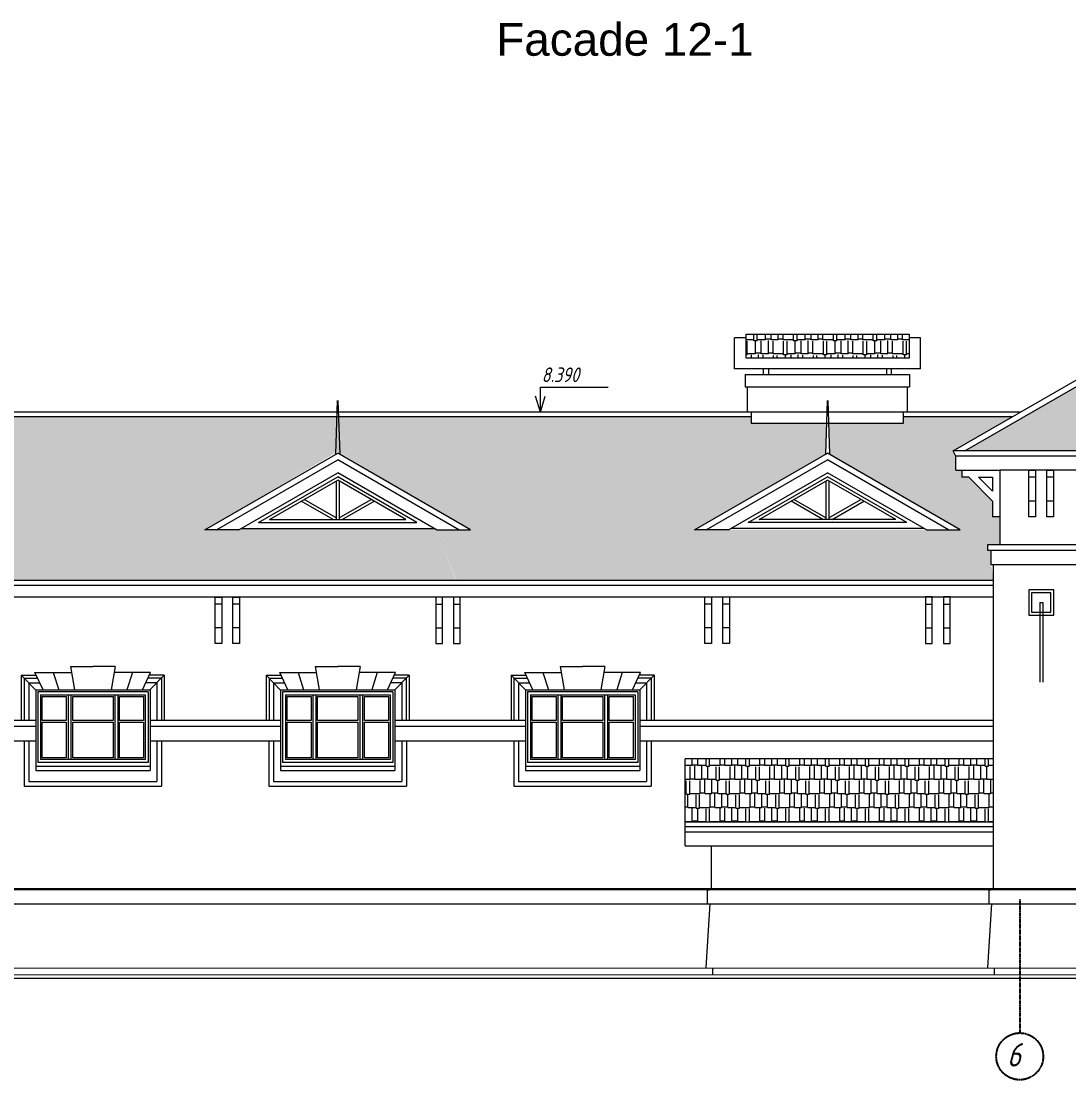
# Model space of a CAD drawing. Header units: millimetres. Extents: x 74752 to 193506, y -83124 to -13126.
# Drawn here: x 95484 to 113363, y -52134 to -34066 of the extents above; entities that cross this region are included whole.
import ezdxf

# ---------------------------------------------------------------- set-up
doc = ezdxf.new("R2010")
doc.units = ezdxf.units.MM
doc.linetypes.add('CENTER2', pattern=[1.125, 0.75, -0.125, 0.125, -0.125])
for name, color, linetype in [('axis', 40, 'CENTER2'), ('txt', 250, 'Continuous'), ('wall', 5, 'Continuous')]:
    doc.layers.add(name, color=color, linetype=linetype)
doc.styles.add('ESKD', font='eskd.shx', dxfattribs={"oblique": 15})
doc.styles.get("Standard").update_dxf_attribs({"font": 'arial.ttf'})

msp = doc.modelspace()

# ---------------------------------------------------------------- hatches: boundary and pattern name
at = {"layer": 'wall', "linetype": 'Continuous', "lineweight": 15, "ltscale": 0.13, "true_color": 0x8f9991}
h = msp.add_hatch(dxfattribs=at)
h.set_pattern_fill('AR-RSHKE', color=252, scale=20, style=0)
h.set_pattern_definition([(0, (-7006896.6, 1230602.27), (510, 240), [120, -100, 140, -60, 180, -80]), (0, (-7006776.6, 1230612.27), (510, 240), [100, -380, 80, -120]), (0, (-7006536.6, 1230587.27), (510, 240), [60, -620]), (90, (-7006896.6, 1230602.27), (-170, 240), [230, -730]), (90, (-7006776.6, 1230602.27), (-170, 240), [225, -735]), (90, (-7006676.6, 1230602.27), (-170, 240), [210, -750]), (90, (-7006536.6, 1230587.27), (-170, 240), [230, -730]), (90, (-7006476.6, 1230587.27), (-170, 240), [230, -730]), (90, (-7006296.6, 1230602.27), (-170, 240), [220, -740])])
h.paths.add_polyline_path([(117711.4, -38581.1), (117382.9, -38054.7), (111588.6, -41400.1), (123845.4, -41400.1), (122288.7, -40501.3), (121863.9, -40256), (121565.2, -40083.6), (121190, -39867), (119851.5, -39094.2), (118051.2, -38054.7), (118051.2, -38071.3), (117382.9, -38071.3), (117725.2, -38581.1), (117751.1, -39494.7), (119983.8, -40787.2), (119405.3, -40787.2), (119362.3, -40762.3), (116071.7, -40762.3), (116028.7, -40787.2), (115450.2, -40787.2), (117680.3, -39494.7), (117705.4, -38689.8)])
h = msp.add_hatch(dxfattribs=at)
h.set_pattern_fill('AR-RSHKE', color=252, scale=20, style=0)
h.set_pattern_definition([(180, (4368264.74, 837455), (-510, 240), [120, -100, 140, -60, 180, -80]), (180, (4368144.74, 837465), (-510, 240), [100, -380, 80, -120]), (180, (4367904.74, 837440), (-510, 240), [60, -620]), (90, (4368264.74, 837455), (170, 240), [230, -730]), (90, (4368144.74, 837455), (170, 240), [225, -735]), (90, (4368044.74, 837455), (170, 240), [210, -750]), (90, (4367904.74, 837440), (170, 240), [230, -730]), (90, (4367844.74, 837440), (170, 240), [230, -730]), (90, (4367664.74, 837455), (170, 240), [220, -740])])
h.paths.add_polyline_path([(110635.7, -39816.3), (107854.7, -39816.3), (107854.7, -39405.6), (110635.7, -39405.6)])
h = msp.add_hatch(dxfattribs=at)
h.set_pattern_fill('AR-RSHKE', color=252, scale=20, style=0)
h.set_pattern_definition([(0, (-7026538, 1229703.86), (510, 240), [120, -100, 140, -60, 180, -80]), (0, (-7026418, 1229713.86), (510, 240), [100, -380, 80, -120]), (0, (-7026178, 1229688.86), (510, 240), [60, -620]), (90, (-7026537.99, 1229703.86), (-170, 240), [230, -730]), (90, (-7026417.99, 1229703.86), (-170, 240), [225, -735]), (90, (-7026317.99, 1229703.86), (-170, 240), [210, -750]), (90, (-7026177.99, 1229688.86), (-170, 240), [230, -730]), (90, (-7026117.99, 1229688.86), (-170, 240), [230, -730]), (90, (-7025937.99, 1229703.86), (-170, 240), [220, -740])])
h.paths.add_polyline_path([(89731.5, -43346.5), (89695, -43346.5), (89695, -43604), (102911.1, -43604), (102530.3, -42722.2), (99239.8, -42722.2), (99196.8, -42747), (98618.3, -42747), (100885, -41411.1), (103151.8, -42747), (102573.3, -42747), (102530.3, -42722.2), (102915.9, -43604), (112075.1, -43604), (112038.6, -43346.5), (112038.6, -43096.5), (111973.6, -43096.5), (111973.6, -43001.5), (112183.6, -43001.5), (112181.7, -42523.6), (112061.7, -42523.6), (112061.7, -42257.9), (111653.6, -41849.8), (111543.3, -41849.8), (111538.4, -41729.9), (111433, -41729.9), (111433, -41490.4), (111389.3, -41400.9), (112395, -40820.3), (110542.7, -40820.3), (110542.7, -40926.7), (109263.6, -40925.9), (109280.1, -41454.5), (111510.2, -42747), (110931.7, -42747), (107555.1, -42747), (106976.6, -42747), (109209.3, -41454.5), (109225.7, -40928.3), (107944.1, -40926.7), (107944.1, -40820.3), (96050.5, -40820.3), (93826, -40833.5), (93826, -40926.7), (92546.1, -40926.7), (92560.8, -41454.5), (94793.5, -42747), (94210, -42744.1), (94172, -42722.2), (90881.4, -42722.2), (90838.4, -42747), (90259.9, -42747), (92490, -41454.5), (92506.3, -40932.3), (91227.4, -40926.7), (91227.4, -40820.3), (89375.9, -40820.3), (90380.1, -41400.1), (90336.4, -41489.5), (90337.1, -41729.9), (90231.7, -41729.9), (90231.7, -41849.8), (90116.5, -41849.8), (89708.4, -42257.9), (89708.4, -42523.6), (89588.4, -42523.6), (89586.5, -42998.5), (89796.5, -43001.5), (89796.5, -43096.5), (89731.5, -43096.5)])
h = msp.add_hatch(dxfattribs=at)
h.set_pattern_fill('AR-RSHKE', color=252, scale=20, style=0)
h.set_pattern_definition([(0, (-4210847.95, 830194.6), (510, 240), [120, -100, 140, -60, 180, -80]), (0, (-4210727.95, 830204.6), (510, 240), [100, -380, 80, -120]), (0, (-4210487.95, 830179.6), (510, 240), [60, -620]), (90, (-4210847.95, 830194.6), (-170, 240), [230, -730]), (90, (-4210727.95, 830194.6), (-170, 240), [225, -735]), (90, (-4210627.95, 830194.6), (-170, 240), [210, -750]), (90, (-4210487.95, 830179.6), (-170, 240), [230, -730]), (90, (-4210427.95, 830179.6), (-170, 240), [230, -730]), (90, (-4210247.95, 830194.6), (-170, 240), [220, -740])])
h.paths.add_polyline_path([(112075.1, -47731.6), (106816, -47731.6), (106816, -46666), (112069.3, -46666)])

# ---------------------------------------------------------------- linework, layer by layer
at = {"layer": 'axis'}
msp.add_line((112525.3, -49051.4, -51279.3), (112525.3, -51333.8, -51279.3), dxfattribs=at)
at = {"layer": 'axis', "color": 18, "true_color": 0x000000}
msp.add_circle((112525.3, -51733.8, -51279.3), 400, dxfattribs=at)
at = {"layer": 'wall', "color": 250, "linetype": 'Continuous', "lineweight": 15, "ltscale": 0.13}
for p, q in [((111390, -41400.1, -51279.3), (117347.8, -37960.3, -51279.3)), ((111588.6, -41400.1, -51280), (117382.9, -38054.7, -51280)), ((107657.3, -39997.1, -51423.7), (107657.3, -39470, -51423.7)), ((107853.1, -39470, -51423.7), (107657.3, -39470, -51423.7)), ((107854.7, -39405.6, -51423.7), (110635.7, -39405.6, -51423)), ((110829.5, -39470, -51423), (110634.1, -39470, -51423)), ((110829.5, -39997.1, -51423), (110829.5, -39470, -51423)), ((110829.5, -39997.1, -51423), (107657.3, -39997.1, -51423.7)), ((107841.2, -40095.6, -51423.7), (110645.6, -40095.6, -51423)), ((107841.2, -40095.6, -51423.7), (107841.2, -40304.3, -51423.7)), ((108153, -40095.6, -51423.7), (108153, -39997.1, -51423.7)), ((108239.9, -39997.1, -51423.7), (108239.9, -40095.6, -51423.7)), ((110250.4, -39997.1, -51423.7), (110250.4, -40095.6, -51423.7)), ((110337.4, -40095.6, -51423.7), (110337.4, -39997.1, -51423.7)), ((110645.6, -40095.6, -51423), (110645.6, -40304.3, -51423)), ((104344.4, -40740.3, -51280.7), (104261.6, -40464.3, -51280.7)), ((104344.4, -40313.6, -51280.7), (105499.1, -40313.6, -51280.7)), ((104344.4, -40740.3, -51280.7), (104344.4, -40313.6, -51280.7)), ((104344.4, -40740.3, -51280.7), (104427.2, -40464.3, -51280.7)), ((107841.2, -40304.3, -51423.7), (110645.6, -40304.3, -51423)), ((107879.7, -40740.3, -51423.7), (107879.7, -40304.3, -51423.7)), ((110609.4, -40740.3, -51423), (110609.4, -40304.3, -51423)), ((100876.9, -40540.9, -51276.8), (100848.4, -41454.5, -51276.8)), ((100890.6, -40540.9, -51276.8), (100919.1, -41454.5, -51276.8)), ((109237.8, -40540.9, -51418.7), (109209.3, -41454.5, -51418.7)), ((109251.6, -40540.9, -51418.7), (109280.1, -41454.5, -51418.7)), ((112532.8, -40740.3, -51280.7), (89236.5, -40740.3, -51280.7)), ((107944.1, -40820.3, -51280.7), (93826, -40820.3, -51280.7)), ((104565.9, -40740.3, -51280.7), (104035.3, -40740.3, -51280.7)), ((110609.4, -40740.3, -51424.4), (107879.7, -40740.3, -51424.4)), ((107944.1, -40740.3, -51424.4), (107944.1, -40926.7, -51424.4)), ((110542.7, -40926.7, -51423.7), (110542.7, -40740.3, -51423.7)), ((112394.2, -40820.3, -51280.7), (110542.7, -40820.3, -51280.7)), ((107944.1, -40926.7, -51422.9), (110542.7, -40926.7, -51422.9)), ((98618.3, -42747, -51280.7), (100885, -41438.2, -51280.7)), ((98816.8, -42747, -51280), (100885, -41552.9, -51280)), ((103151.8, -42747, -51280.7), (100885, -41438.2, -51280.7)), ((102953.3, -42747, -51280), (100885, -41552.9, -51280)), ((106976.6, -42747, -51422.6), (109243.4, -41438.2, -51422.6)), ((107175.1, -42747, -51421.9), (109243.4, -41552.9, -51421.9)), ((111510.2, -42747, -51422.6), (109243.4, -41438.2, -51422.6)), ((111311.7, -42747, -51421.9), (109243.4, -41552.9, -51421.9)), ((111433.9, -41489.9, -51280), (111390, -41400.1, -51280)), ((128361.8, -41400.1, -51279.3), (111390, -41400.1, -51279.3)), ((111433.7, -41729.5, -51280), (111433.7, -41489.5, -51280)), ((111433.7, -41729.5, -51280), (111433.7, -41489.5, -51280)), ((128516.7, -41489.5, -51280), (111433.7, -41489.5, -51280)), ((111433, -41729.9, -51280), (112183.6, -41729.9, -51280)), ((111538.4, -41729.8, -51280), (111538.4, -41849.8, -51280)), ((111538.4, -41729.8, -51280), (111538.4, -41849.8, -51280)), ((128516.7, -41729.9, -51280), (112183.6, -41729.9, -51280)), ((112183.6, -41729.9, -51280), (112183.6, -42177.5, -51280)), ((99196.8, -42747, -51280), (100885, -41772.3, -51280)), ((99533, -42622.2, -51280), (100885, -41841.5, -51280)), ((99719.6, -42572.2, -51280), (100885, -41899.3, -51280)), ((100860, -41913.7, -51280.7), (100860, -42572.2, -51280.7)), ((102573.3, -42747, -51280), (100885, -41772.3, -51280)), ((102237.1, -42622.2, -51280), (100885, -41841.5, -51280)), ((102050.5, -42572.2, -51280), (100885, -41899.3, -51280)), ((100910, -41913.7, -51280.7), (100910, -42572.2, -51280.7)), ((107555.1, -42747, -51421.9), (109243.4, -41772.3, -51421.9)), ((107891.3, -42622.2, -51421.9), (109243.4, -41841.5, -51421.9)), ((108077.9, -42572.2, -51421.9), (109243.4, -41899.3, -51421.9)), ((109218.4, -41913.7, -51422.6), (109218.4, -42572.2, -51422.6)), ((110931.7, -42747, -51421.9), (109243.4, -41772.3, -51421.9)), ((110595.5, -42622.2, -51421.9), (109243.4, -41841.5, -51421.9)), ((110408.9, -42572.2, -51421.9), (109243.4, -41899.3, -51421.9)), ((109268.4, -41913.7, -51422.6), (109268.4, -42572.2, -51422.6)), ((111653.6, -41849.8, -51280), (111538.4, -41849.8, -51280)), ((111653.6, -41849.8, -51280), (111538.4, -41849.8, -51280)), ((112061.7, -42257.9, -51280), (111653.6, -41849.8, -51280)), ((112061.7, -42257.9, -51280), (111653.6, -41849.8, -51280)), ((111823.3, -41849.8, -51280), (112061.7, -41849.8, -51280)), ((112061.7, -42088.2, -51280), (111823.3, -41849.8, -51280)), ((111823.3, -41849.8, -51280), (112061.7, -41849.8, -51280)), ((112061.7, -42088.2, -51280), (111823.3, -41849.8, -51280)), ((112061.7, -41849.8, -51280), (112061.7, -42088.2, -51280)), ((112061.7, -41849.8, -51280), (112061.7, -42088.2, -51280)), ((112797.4, -41849.8, -51298.7), (112682.2, -41849.8, -51298.7)), ((113103.4, -41849.8, -51298.7), (112988.2, -41849.8, -51298.7)), ((100807.1, -42572.2, -51280), (100263.3, -42258.2, -51280)), ((100860, -42545, -51280), (100313.3, -42229.3, -51280)), ((100910, -42545, -51280), (101456.8, -42229.3, -51280)), ((100963, -42572.2, -51280), (101506.8, -42258.2, -51280)), ((109165.5, -42572.2, -51421.9), (108621.7, -42258.2, -51421.9)), ((109218.4, -42545, -51421.9), (108671.7, -42229.3, -51421.9)), ((109268.4, -42545, -51421.9), (109815.1, -42229.3, -51421.9)), ((109321.3, -42572.2, -51421.9), (109865.1, -42258.2, -51421.9)), ((112061.7, -42257.9, -51280), (112061.7, -42523.6, -51280)), ((112061.7, -42257.9, -51280), (112061.7, -42523.6, -51280)), ((112183.6, -42177.3, -51280), (112183.6, -42856.8, -51280)), ((112183.6, -42177.3, -51280), (112183.6, -42998.5, -51289)), ((112797.4, -42257.1, -51298.7), (112682.2, -42257.1, -51298.7)), ((113103.4, -42257.1, -51298.7), (112988.2, -42257.1, -51298.7)), ((99533, -42622.2, -51280.7), (102237.1, -42622.2, -51280.7)), ((99719.6, -42572.2, -51280.7), (102050.5, -42572.2, -51280.7)), ((110595.5, -42622.2, -51422.6), (107891.3, -42622.2, -51422.6)), ((110408.9, -42572.2, -51422.6), (108077.9, -42572.2, -51422.6)), ((112181.7, -42523.6, -51280), (112061.7, -42523.6, -51280)), ((112181.7, -42523.6, -51280), (112061.7, -42523.6, -51280)), ((99196.8, -42747, -51280.7), (98618.3, -42747, -51280.7)), ((99239.8, -42722.2, -51280.7), (102530.3, -42722.2, -51280.7)), ((102573.3, -42747, -51280.7), (103151.8, -42747, -51280.7)), ((107555.1, -42747, -51422.6), (106976.6, -42747, -51422.6)), ((110888.7, -42722.2, -51422.6), (107598.1, -42722.2, -51422.6)), ((110931.7, -42747, -51422.6), (111510.2, -42747, -51422.6)), ((112183.6, -43001.5, -51289), (111973.6, -43001.5, -51289)), ((111973.6, -43001.5, -51289), (111973.6, -43096.5, -51289)), ((113860.3, -43001.5, -51319.1), (111973.6, -43001.5, -51289)), ((111973.6, -43001.5, -51289), (111973.6, -43096.5, -51289)), ((111973.6, -43096.5, -51289), (112183.6, -43096.5, -51289)), ((111973.6, -43096.5, -51289), (113860.3, -43096.5, -51319.1)), ((112038.6, -43346.5, -51289), (112038.6, -43096.5, -51289)), ((112038.6, -43346.5, -51289), (112038.6, -43096.5, -51289)), ((113860.3, -43346.5, -51319.2), (112038.6, -43346.5, -51289)), ((112075.1, -48866.7, -51280), (112075.1, -43346.5, -51289)), ((89695, -43604, -51280.7), (112075.1, -43604, -51280.7)), ((89695, -43693.9, -51280.7), (112075.1, -43693.9, -51280.7)), ((112075.1, -43893.9, -51280.7), (89695, -43893.9, -51280.7)), ((98907.4, -44013.7, -51139.5), (98792.2, -44013.7, -51139.5)), ((99213.3, -44013.7, -51139.5), (99098.1, -44013.7, -51139.5)), ((102556.8, -44013.7, -51139.5), (102672, -44013.7, -51139.5)), ((102862.7, -44013.7, -51139.5), (102977.9, -44013.7, -51139.5)), ((107265.7, -44013.4, -51376.7), (107150.5, -44013.4, -51376.7)), ((107571.7, -44013.4, -51376.7), (107456.5, -44013.4, -51376.7)), ((110915.1, -44013.4, -51376.7), (111030.3, -44013.4, -51376.7)), ((111221.1, -44013.4, -51376.7), (111336.3, -44013.4, -51376.7)), ((112866.9, -43987.3, -51298.7), (112866.9, -45345.2, -51298.7)), ((112866.9, -43987.3, -51298.7), (112916.9, -43987.3, -51298.7)), ((112916.9, -43987.3, -51298.7), (112916.9, -45345.2, -51298.7)), ((98907.4, -44421, -51139.5), (98792.2, -44421, -51139.5)), ((99213.3, -44421, -51139.5), (99098.1, -44421, -51139.5)), ((102556.8, -44421, -51139.5), (102672, -44421, -51139.5)), ((102862.7, -44421, -51139.5), (102977.9, -44421, -51139.5)), ((107265.7, -44420.7, -51376.7), (107150.5, -44420.7, -51376.7)), ((107571.7, -44420.7, -51376.7), (107456.5, -44420.7, -51376.7)), ((110915.1, -44420.7, -51376.7), (111030.3, -44420.7, -51376.7)), ((111221.1, -44420.7, -51376.7), (111336.3, -44420.7, -51376.7)), ((96323.3, -45080.4, -51233.3), (96705.9, -45080.4, -51210.1)), ((96323.3, -45080.4, -51246.8), (96391.1, -45480.4, -51259.6)), ((97088.4, -45080.4, -51233.3), (96705.9, -45080.4, -51210.1)), ((97088.4, -45080.4, -51246.8), (97020.6, -45480.4, -51259.6)), ((100502.5, -45080.4, -51303.9), (100885, -45080.4, -51280.7)), ((100502.5, -45080.4, -51317.4), (100570.3, -45480.4, -51330.2)), ((101267.6, -45080.4, -51303.9), (100885, -45080.4, -51280.7)), ((101267.6, -45080.4, -51317.4), (101199.8, -45480.4, -51330.2)), ((104681.7, -45080.4, -51109.9), (105064.2, -45080.4, -51086.7)), ((104681.7, -45080.4, -51123.4), (104749.5, -45480.4, -51136.2)), ((105446.8, -45080.4, -51109.9), (105064.2, -45080.4, -51086.7)), ((105446.8, -45080.4, -51123.4), (105378.9, -45480.4, -51136.2)), ((95485.1, -45230.4, -51314.5), (95741.8, -45230.4, -51295.1)), ((95485.1, -45230.4, -51304.5), (95485.1, -46001.6, -51307)), ((95731, -45480.4, -51304.7), (95485.1, -45230.4, -51304.5)), ((95535.1, -45281.2, -51304.6), (95535.1, -46001.6, -51305.1)), ((95535.1, -45281.2, -51304.6), (95765.1, -45281.2, -51304.6)), ((95718.9, -45180.4, -51296.9), (96340.3, -45180.4, -51249.9)), ((95856.2, -45480.4, -51324.2), (95718.9, -45180.4, -51325)), ((96029.6, -45180.4, -51325.4), (96123.7, -45480.4, -51324.6)), ((97692.8, -45180.4, -51296.9), (97071.5, -45180.4, -51249.9)), ((97382.1, -45180.4, -51325.4), (97288.1, -45480.4, -51324.6)), ((97555.5, -45480.4, -51324.2), (97692.8, -45180.4, -51325)), ((97876.6, -45281.2, -51304.6), (97646.7, -45281.2, -51304.6)), ((97926.6, -45230.4, -51314.5), (97670, -45230.4, -51295.1)), ((97680.7, -45480.4, -51304.7), (97926.6, -45230.4, -51304.5)), ((97876.6, -45281.2, -51304.7), (97876.6, -46001.6, -51307)), ((97926.6, -45230.4, -51304.5), (97926.6, -46001.6, -51307)), ((99664.3, -45230.4, -51385.1), (99921, -45230.4, -51365.7)), ((99664.3, -45230.4, -51375.1), (99664.3, -46001.6, -51377.6)), ((99912.1, -45482.3, -51375.3), (99664.3, -45230.4, -51375.1)), ((99714.3, -45281.2, -51375.2), (99944.2, -45281.2, -51375.2)), ((99714.3, -45281.2, -51375.3), (99714.3, -46001.6, -51377.6)), ((99898.1, -45180.4, -51367.5), (100519.5, -45180.4, -51320.5)), ((100035.4, -45480.4, -51394.8), (99898.1, -45180.4, -51395.6)), ((100208.8, -45180.4, -51396), (100302.9, -45480.4, -51395.2)), ((101872, -45180.4, -51367.5), (101250.6, -45180.4, -51320.5)), ((101561.3, -45180.4, -51396), (101467.2, -45480.4, -51395.2)), ((101734.7, -45480.4, -51394.8), (101872, -45180.4, -51395.6)), ((102055.8, -45281.2, -51375.2), (101825.9, -45281.2, -51375.2)), ((102105.8, -45230.4, -51385.1), (101849.1, -45230.4, -51365.7)), ((101859.9, -45480.4, -51375.3), (102105.8, -45230.4, -51375.1)), ((102055.8, -45281.2, -51375.3), (102055.8, -46001.6, -51377.6)), ((102105.8, -45230.4, -51375.1), (102105.8, -46001.6, -51377.6)), ((103843.5, -45230.4, -51191.1), (104100.1, -45230.4, -51171.7)), ((103843.5, -45230.4, -51181.2), (103843.5, -46001.6, -51183.7)), ((104089.4, -45480.4, -51181.3), (103843.5, -45230.4, -51181.2)), ((103893.5, -45281.2, -51181.2), (104123.4, -45281.2, -51181.2)), ((103893.5, -45281.2, -51181.3), (103893.5, -46001.6, -51183.7)), ((104077.3, -45180.4, -51173.5), (104698.6, -45180.4, -51126.5)), ((104214.6, -45480.4, -51200.8), (104077.3, -45180.4, -51201.6)), ((104387.9, -45180.4, -51202), (104482, -45480.4, -51201.2)), ((106051.2, -45180.4, -51173.5), (105429.8, -45180.4, -51126.5)), ((105740.5, -45180.4, -51202), (105646.4, -45480.4, -51201.2)), ((105913.9, -45480.4, -51200.8), (106051.2, -45180.4, -51201.6)), ((106235, -45281.2, -51181.2), (106005, -45281.2, -51181.2)), ((106285, -45230.4, -51191.1), (106028.3, -45230.4, -51171.7)), ((106039.1, -45480.4, -51181.3), (106285, -45230.4, -51181.2)), ((106235, -45281.2, -51181.3), (106235, -46001.6, -51183.7)), ((106285, -45230.4, -51181.2), (106285, -46001.6, -51183.7)), ((95612.9, -45360.4, -51484.8), (95612.9, -46001.6, -51485.5)), ((95612.9, -45360.4, -51304.9), (95801.3, -45360.4, -51290.6)), ((95732.9, -45480.4, -51487.8), (95732.9, -46854.2, -51490.4)), ((95732.9, -45480.4, -51443.6), (97682.9, -45480.4, -51393.1)), ((95732.9, -45480.4, -51443.6), (97682.9, -45480.4, -51393.1)), ((95732.9, -45480.4, -51487.8), (95732.9, -46789.2, -51681.6)), ((95765.9, -45513.4, -51443.6), (95765.9, -46716.2, -51681.6)), ((97649.9, -45513.4, -51393.1), (95765.9, -45513.4, -51443.6)), ((97796.6, -45360.4, -51304.7), (97610.4, -45360.4, -51290.6)), ((97649.9, -45513.4, -51393.1), (97649.9, -46716.2, -51631.1)), ((97682.9, -45480.4, -51437.2), (97682.9, -46854.2, -51439.9)), ((97682.9, -45480.4, -51437.3), (97682.9, -46789.2, -51631.1)), ((97796.6, -45360.4, -51304.7), (97796.6, -46001.6, -51306.8)), ((99792.1, -45360.4, -51555.4), (99792.1, -46001.6, -51556.1)), ((99792.2, -45360.4, -51375.5), (99980.5, -45360.4, -51361.2)), ((99912.1, -45480.4, -51558.4), (99912.1, -46854.2, -51561)), ((99912.1, -45480.4, -51514.2), (101862.1, -45480.4, -51463.7)), ((99912.1, -45480.4, -51514.2), (101862.1, -45480.4, -51463.7)), ((99912.1, -45480.4, -51558.4), (99912.1, -46789.2, -51752.2)), ((99945.1, -45513.4, -51514.2), (99945.1, -46716.2, -51752.2)), ((101829.1, -45513.4, -51463.7), (99945.1, -45513.4, -51514.2)), ((101977.9, -45360.4, -51375.5), (101789.6, -45360.4, -51361.2)), ((101829.1, -45513.4, -51463.7), (101829.1, -46716.2, -51701.7)), ((101862.1, -45480.4, -51507.9), (101862.1, -46854.2, -51510.5)), ((101862.1, -45480.4, -51507.9), (101862.1, -46789.2, -51701.7)), ((101977.9, -45360.4, -51375.5), (101977.9, -46001.6, -51377.6)), ((103971.3, -45360.4, -51361.4), (103971.3, -46001.6, -51362.1)), ((103971.3, -45360.4, -51181.5), (104159.7, -45360.4, -51167.3)), ((104091.3, -45480.4, -51364.4), (104091.3, -46854.2, -51367.1)), ((104091.3, -45480.4, -51320.2), (106041.3, -45480.4, -51269.7)), ((104091.3, -45480.4, -51320.2), (106041.3, -45480.4, -51269.7)), ((104091.3, -45480.4, -51364.5), (104091.3, -46789.2, -51558.3)), ((104124.3, -45513.4, -51320.2), (104124.3, -46716.2, -51558.3)), ((106008.3, -45513.4, -51269.7), (104124.3, -45513.4, -51320.2)), ((106155, -45362.5, -51181.2), (105967.8, -45362.5, -51167.1)), ((106008.3, -45513.4, -51269.7), (106008.3, -46716.2, -51507.7)), ((106041.3, -45480.4, -51313.9), (106041.3, -46854.2, -51316.5)), ((106041.3, -45480.4, -51313.9), (106041.3, -46789.2, -51507.7)), ((106155, -45362.5, -51181.3), (106155, -46001.6, -51183.5)), ((95814.7, -45562.4, -51443.6), (97601.1, -45562.4, -51393.1)), ((95814.7, -45562.4, -51443.6), (95814.7, -46665.2, -51681.6)), ((95814.7, -45562.4, -51443.6), (97601.1, -45562.4, -51393.1)), ((95814.7, -45562.4, -51443.6), (95814.7, -46667.2, -51622.4)), ((96284, -45562.4, -51333.4), (96284, -46667.2, -52920.9)), ((96334, -45562.4, -51333.4), (96334, -46667.2, -52920.9)), ((97082.1, -45562.4, -51239.3), (97082.1, -46667.2, -52826.8)), ((97132.1, -45562.4, -51239.3), (97132.1, -46667.2, -52826.8)), ((97601.1, -45562.4, -51393.1), (97601.1, -46667.2, -51631.1)), ((97601.1, -45562.4, -51393.1), (97601.1, -46667.2, -51571.9)), ((99993.9, -45562.4, -51514.2), (101780.3, -45562.4, -51463.7)), ((99993.9, -45562.4, -51514.2), (99993.9, -46665.2, -51752.2)), ((99993.9, -45562.4, -51514.2), (101780.3, -45562.4, -51463.7)), ((99993.9, -45562.4, -51514.2), (99993.9, -46667.2, -51693)), ((100463.2, -45562.4, -51404), (100463.2, -46667.2, -52991.5)), ((100513.2, -45562.4, -51404), (100513.2, -46667.2, -52991.5)), ((101261.3, -45562.4, -51309.9), (101261.3, -46667.2, -52897.4)), ((101311.3, -45562.4, -51309.9), (101311.3, -46667.2, -52897.4)), ((101780.3, -45562.4, -51463.7), (101780.3, -46667.2, -51701.7)), ((101780.3, -45562.4, -51463.7), (101780.3, -46667.2, -51642.5)), ((104173, -45562.4, -51320.2), (105959.5, -45562.4, -51269.7)), ((104173, -45562.4, -51320.2), (104173, -46665.2, -51558.3)), ((104173, -45562.4, -51320.2), (105959.5, -45562.4, -51269.7)), ((104173, -45562.4, -51320.2), (104173, -46667.2, -51499.1)), ((104642.4, -45562.4, -51210), (104642.4, -46667.2, -52797.5)), ((104692.4, -45562.4, -51210), (104692.4, -46667.2, -52797.5)), ((105440.5, -45562.4, -51115.9), (105440.5, -46667.2, -52703.4)), ((105490.5, -45562.4, -51115.9), (105490.5, -46667.2, -52703.4)), ((105959.5, -45562.4, -51269.7), (105959.5, -46667.2, -51507.7)), ((105959.5, -45562.4, -51269.7), (105959.5, -46667.2, -51448.5)), ((95732.9, -46001.6, -51565.3), (89695, -46001.6, -51565.3)), ((99912.1, -46001.6, -51565.3), (97682.9, -46001.6, -51565.3)), ((104091.3, -46001.6, -51565.3), (101862.1, -46001.6, -51565.3)), ((112075.1, -46001.6, -51565.3), (106041.3, -46001.6, -51565.3)), ((89695, -46096.6, -51565.3), (95732.9, -46096.6, -51565.3)), ((97682.9, -46096.6, -51565.3), (99912.1, -46096.6, -51565.3)), ((101862.1, -46096.6, -51565.3), (104091.3, -46096.6, -51565.3)), ((106041.3, -46096.6, -51565.3), (112075.1, -46096.6, -51565.3)), ((89685.8, -46346.6, -51565.3), (95732.9, -46346.6, -51565.3)), ((95532.9, -46346.6, -51484.6), (95532.9, -47124.2, -51485.2)), ((95612.9, -46346.6, -51485.9), (95612.9, -47044.2, -51486.7)), ((97682.9, -46346.6, -51565.3), (99912.1, -46346.6, -51565.3)), ((97798.8, -46346.6, -51438.7), (97798.8, -47044.2, -51440)), ((97878.8, -46346.6, -51438.7), (97878.8, -47124.2, -51440.1)), ((99712.1, -46346.6, -51555.2), (99712.1, -47124.2, -51555.8)), ((99792.1, -46346.6, -51556.5), (99792.1, -47044.2, -51557.3)), ((101862.1, -46346.6, -51565.3), (104091.3, -46346.6, -51565.3)), ((101978, -46346.6, -51509.3), (101978, -47044.2, -51510.6)), ((102058, -46346.6, -51509.3), (102058, -47124.2, -51510.7)), ((103891.3, -46346.6, -51361.2), (103891.3, -47124.2, -51361.8)), ((103971.3, -46346.6, -51362.5), (103971.3, -47044.2, -51363.3)), ((106041.3, -46346.6, -51565.3), (112075.1, -46346.6, -51565.3)), ((106157.2, -46346.6, -51315.3), (106157.2, -47044.2, -51316.6)), ((106237.2, -46346.6, -51315.3), (106237.2, -47124.2, -51316.7)), ((95732.9, -46779.2, -51681.6), (97682.9, -46779.2, -51631.1)), ((97649.9, -46716.2, -51631.1), (95765.9, -46716.2, -51681.6)), ((97601.1, -46667.2, -51571.9), (95814.7, -46667.2, -51622.4)), ((97601.1, -46667.2, -51631.1), (95814.9, -46667.2, -51681.6)), ((99912.1, -46779.2, -51752.2), (101862.1, -46779.2, -51701.7)), ((101829.1, -46716.2, -51701.7), (99945.1, -46716.2, -51752.2)), ((101780.3, -46667.2, -51642.5), (99993.9, -46667.2, -51693)), ((101780.3, -46667.2, -51701.7), (99994.1, -46667.2, -51752.2)), ((104091.3, -46779.2, -51558.3), (106041.3, -46779.2, -51507.7)), ((106008.3, -46716.2, -51507.7), (104124.3, -46716.2, -51558.3)), ((105959.5, -46667.2, -51448.5), (104173, -46667.2, -51499.1)), ((105959.5, -46667.2, -51507.7), (104173.3, -46667.2, -51558.3)), ((106816, -48141.5, -51279.3), (106816, -46656.8, -51279.3)), ((112075.1, -46656.8, -51279.7), (106816, -46656.8, -51279.3)), ((95732.9, -46854.2, -51681.6), (97682.9, -46854.2, -51631.1)), ((99912.1, -46854.2, -51752.2), (101862.1, -46854.2, -51701.7)), ((104091.3, -46854.2, -51558.3), (106041.3, -46854.2, -51507.7)), ((95532.9, -47124.2, -51694.6), (97878.8, -47124.2, -51670.1)), ((95612.9, -47044.2, -51697.3), (97798.8, -47044.2, -51673.2)), ((99712.1, -47124.2, -51765.2), (102058, -47124.2, -51740.7)), ((99792.1, -47044.2, -51767.9), (101978, -47044.2, -51743.8)), ((103891.3, -47124.2, -51571.2), (106237.2, -47124.2, -51546.7)), ((103971.3, -47044.2, -51573.9), (106157.2, -47044.2, -51549.8)), ((106816, -47731.6, -54484.5), (112075.1, -47731.6, -54484.5)), ((106816, -47811.6, -54484.5), (112075.1, -47811.6, -54484.5)), ((106816, -47901.1, -54484.5), (112075.1, -47901.1, -54484.5)), ((106816, -48141.5, -54483.9), (112075.1, -48141.5, -54483.9)), ((107266, -48866.7, -51279.3), (107266, -48141.5, -51279.3)), ((79854.5, -48866.7, -48075.3), (123358.9, -48866.7, -48075.3)), ((79864.1, -48886.7, -48075.3), (123349.3, -48886.7, -48075.3)), ((107275.7, -48886.7, -48074.6), (107196, -48904, -48074.6)), ((107275.7, -48886.7, -51280.8), (107196, -48904, -51280.8)), ((107196, -49130.3, -48072.4), (107196, -48904, -48074.6)), ((107196, -49130.3, -51278.5), (107196, -48904, -51280.8)), ((107275.7, -48886.7, -48074.6), (107275.7, -48866.7, -48074.6)), ((107275.7, -48886.7, -51280.8), (107275.7, -48866.7, -51280.8)), ((112084.7, -48886.7, -48075.3), (112005.1, -48904, -48075.3)), ((112084.7, -48886.7, -51281.5), (112005.1, -48904, -51281.5)), ((112005.1, -49130.3, -48073.1), (112005.1, -48904, -48075.3)), ((112005.1, -49130.3, -51279.3), (112005.1, -48904, -51281.5)), ((112084.7, -48886.7, -48075.3), (112084.7, -48866.7, -48075.3)), ((112084.7, -48886.7, -51281.5), (112084.7, -48866.7, -51281.5)), ((79823.6, -49130.3, -51279.3), (123388.9, -49130.3, -51279.3)), ((107236, -49130.3, -48072.4), (107167.7, -50215.5, -48074.6)), ((112045.1, -49130.3, -48073.1), (111976.7, -50215.5, -48075.3)), ((78903.9, -50400.3, -51279.6), (133325.4, -50400.3, -51279.6)), ((107281.3, -50229.2, -51278.9), (107281.3, -50341.1, -51278.9)), ((112090.3, -50229.2, -51279.6), (112090.3, -50341.1, -51279.6))]:
    msp.add_line(p, q, dxfattribs=at)
for points, elevation in [([(107854.7, -39816.2), (107854.7, -39405.6), (110635.7, -39405.6), (110635.7, -39816.3), (107854.7, -39816.3), (107854.7, -39816.2)], -51423.7), ([(96364.1, -46031.6), (97052.2, -46031.6)], -51400.6), ([(97052.2, -46031.6), (97052.2, -46637.2), (96364.1, -46637.2), (96364.1, -46031.6)], -51588.8), ([(100543.3, -46031.6), (101231.4, -46031.6)], -51471.2), ([(101231.4, -46031.6), (101231.4, -46637.2), (100543.3, -46637.2), (100543.3, -46031.6)], -51659.4), ([(104722.4, -46031.6), (105410.6, -46031.6)], -51277.2), ([(105410.6, -46031.6), (105410.6, -46637.2), (104722.4, -46637.2), (104722.4, -46031.6)], -51465.4)]:
    msp.add_lwpolyline(points, dxfattribs=dict(at, elevation=elevation))
for points, elevation in [([(112682.2, -41729.9), (112795.6, -41729.9), (112795.6, -42523.6), (112682.2, -42523.6)], -51298.7), ([(112988.2, -41729.9), (113101.6, -41729.9), (113101.6, -42523.6), (112988.2, -42523.6)], -51298.7), ([(98792.2, -43893.9), (98905.6, -43893.9), (98905.6, -44687.5), (98792.2, -44687.5)], -51139.5), ([(99098.1, -43893.9), (99211.6, -43893.9), (99211.6, -44687.5), (99098.1, -44687.5)], -51139.5), ([(102672, -43893.9), (102558.5, -43893.9), (102558.5, -44687.5), (102672, -44687.5)], -51139.5), ([(102977.9, -43893.9), (102864.5, -43893.9), (102864.5, -44687.5), (102977.9, -44687.5)], -51139.5), ([(107150.5, -43893.6), (107263.9, -43893.6), (107263.9, -44687.2), (107150.5, -44687.2)], -51376.7), ([(107456.5, -43893.6), (107569.9, -43893.6), (107569.9, -44687.2), (107456.5, -44687.2)], -51376.7), ([(111030.3, -43893.6), (110916.9, -43893.6), (110916.9, -44687.2), (111030.3, -44687.2)], -51376.7), ([(111336.3, -43893.6), (111222.9, -43893.6), (111222.9, -44687.2), (111336.3, -44687.2)], -51376.7), ([(112678.4, -44200.9), (113105.4, -44200.9), (113105.4, -43773.7), (112678.4, -43773.7)], -51298.7), ([(112728.4, -44150.9), (113055.4, -44150.9), (113055.4, -43823.7), (112728.4, -43823.7)], -51298.7), ([(95844.7, -45592.3), (96254.1, -45592.3), (96254.1, -46001.6), (95844.7, -46001.6)], -51809.4), ([(96364.1, -45592.3), (97052.2, -45592.3), (97052.2, -46001.6), (96364.1, -46001.6)], -51699.2), ([(97162.2, -45592.3), (97571.5, -45592.3), (97571.5, -46001.6), (97162.2, -46001.6)], -51598.1), ([(100023.9, -45592.3), (100433.3, -45592.3), (100433.3, -46001.6), (100023.9, -46001.6)], -51880), ([(100543.3, -45592.3), (101231.4, -45592.3), (101231.4, -46001.6), (100543.3, -46001.6)], -51769.8), ([(101341.4, -45592.3), (101750.7, -45592.3), (101750.7, -46001.6), (101341.4, -46001.6)], -51668.7), ([(104203.1, -45592.3), (104612.4, -45592.3), (104612.4, -46001.6), (104203.1, -46001.6)], -51686), ([(104722.4, -45592.3), (105410.6, -45592.3), (105410.6, -46001.6), (104722.4, -46001.6)], -51575.8), ([(105520.6, -45592.3), (105929.9, -45592.3), (105929.9, -46001.6), (105520.6, -46001.6)], -51474.7), ([(95844.7, -46031.6), (96254.1, -46031.6), (96254.1, -46637.2), (95844.7, -46637.2)], -51510.8), ([(97162.2, -46031.6), (97571.5, -46031.6), (97571.5, -46637.2), (97162.2, -46637.2)], -51299.4), ([(100023.9, -46031.6), (100433.3, -46031.6), (100433.3, -46637.2), (100023.9, -46637.2)], -51581.4), ([(101341.4, -46031.6), (101750.7, -46031.6), (101750.7, -46637.2), (101341.4, -46637.2)], -51370), ([(104203.1, -46031.6), (104612.4, -46031.6), (104612.4, -46637.2), (104203.1, -46637.2)], -51387.4), ([(105520.6, -46031.6), (105929.9, -46031.6), (105929.9, -46637.2), (105520.6, -46637.2)], -51176)]:
    msp.add_lwpolyline(points, close=True, dxfattribs=dict(at, elevation=elevation))
at = {"layer": 'wall', "color": 250, "linetype": 'Continuous', "lineweight": 15, "ltscale": 0.13, "const_width": 15}
for points, elevation in [([(79755.3, -50229.2), (110291.7, -50229.2)], -54483.9), ([(88308.7, -50229.2), (129483.6, -50229.2)], -51280), ([(79869.7, -50341.1), (129370, -50341.1)], -44966.9), ([(79869.7, -50341.1), (110283.6, -50341.1)], -48170.8)]:
    msp.add_lwpolyline(points, dxfattribs=dict(at, elevation=elevation))

# ---------------------------------------------------------------- texts
at = {"layer": 'axis', "color": 18, "true_color": 0x000000, "style": 'ESKD', "oblique": 15}
msp.add_text('6', height=400, dxfattribs=at).set_placement((112308.9, -51906.6, -51279.3))
at = {"layer": 'txt', "color": 250, "linetype": 'Continuous', "lineweight": 5, "ltscale": 0.13}
msp.add_text('Facade 12-1', height=560, dxfattribs=at).set_placement((103591.9, -34656.1, -57681.3))
at = {"layer": 'wall', "color": 250, "linetype": 'Continuous', "lineweight": 15, "ltscale": 0.13, "style": 'ESKD', "oblique": 15}
msp.add_text('8.390', height=250, dxfattribs=at).set_placement((104365.5, -40225.8, -51280.7))

doc.saveas('drawing.dxf')
